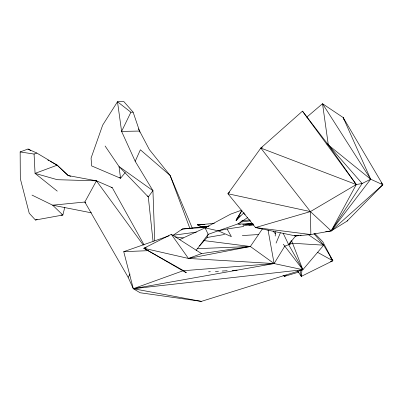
<?xml version="1.0" encoding="UTF-8"?>
<svg xmlns="http://www.w3.org/2000/svg" width="403" height="403" viewBox="0 0 403 403"><rect width="100%" height="100%" fill="white"/><g stroke="black" fill="none" stroke-linecap="round" stroke-linejoin="round"><path stroke-width="0.6" d="M275.209 236.072L275.45 231.75M314.713 233.433L322.823 241.81L332.833 260.776L301.298 276.382L302.018 269.516M64.812 207.223L62.848 215.031L35.439 220.018L29.228 213.242L20.311 178.615L20.15 151.941L27.993 149.034L36.814 153.039L57.181 165.18L68.379 175.602L70.787 176.262M282.992 275.471L284.649 276.307L284.951 275.123M199.545 245.966L207.006 237.498L208.17 234.339L205.087 227.851L230.682 214.114L241.664 210.144M276.06 243.125L280.382 232.803M154.762 240.717L152.928 190.649L135.207 161.306L140.37 149.785L170.137 175.481L192.276 228.113M139.947 132.239L133.136 112.19L130.904 112.236L121.6 131.403L135.207 161.306M144.062 244.858L112.266 187.667L96.438 180.831L84.842 202.024L52.667 205.187L31.978 195.082M241.941 210.159L236.098 220.3L244.102 212.603M313.942 233.654L323.695 245.18L302.849 269.713L201.339 301.384L140.113 292.754L133.292 288.709L128.144 277.294L130.073 274.05M241.528 211.394L236.098 220.3L240.259 215.59M169.074 235.82L123.741 251.668L133.292 288.709L274.105 263.562L284.78 246.147L292.573 243.261L323.695 245.18L332.833 260.776L330.455 261.597M201.339 301.384L133.292 288.709L302.849 269.713L288.674 244.702L290.014 242.626M290.684 241.588L291.354 240.546M262.62 228.561L250.359 246.5L188.458 258.449L143.901 248.273L171.32 234.299L201.535 253.598L250.359 246.5L274.105 263.562L302.849 269.713L291.676 240.959M325.674 231.695L331.195 230.909L356.287 184.544L328.309 144.879L302.477 111.157L260.832 148.072L227.932 193.752L255.527 227.564L295.606 235.957L310.849 234.546L331.195 230.909L347.064 221.121L347.784 220.088M181.607 230.042L182.337 229.035L209.056 226.088M196.11 250.419L208.17 234.339L237.941 223.907L247.659 217.605M283.158 233.221L288.674 244.702L295.606 235.957L296.799 235.614M125.273 172.524L120.547 178.257L91.622 165.905L91.078 158.077L102.679 125.106L117.495 101.742L123.872 101.616L133.136 112.19M347.064 221.121L382.85 184.74L343.18 117.545L322.531 103.722L306.754 117.172M229.72 191.989L227.932 193.752L310.421 211.59L331.195 230.909L382.85 184.74L381.273 182.811M288.674 244.702L290.986 242.651M172.63 235.594L182.337 229.035L206.784 227.206M382.85 184.74L370.679 179.209L362.146 183.516L356.287 184.544L310.421 211.59L255.527 227.564L310.849 234.546L310.421 211.59L260.832 148.072L262.403 147.07M283.898 275.325L284.649 276.307L286.19 275.355M179.708 239.553L205.087 227.851L218.28 230.843L231.387 236.632L227.116 228.985L218.28 230.843M20.15 151.941L34.074 154.057L36.814 153.039M68.293 175.809L57.181 165.18L35.061 173.381L34.074 154.057M35.439 220.018L37.187 219.368M186.226 272.766L143.901 248.273L146.213 247.417M171.32 234.299L188.458 258.449L201.535 253.598M133.292 288.709L183.546 270.589M284.649 276.307L298.95 272.045M248.807 225.735L253.744 224.869M207.006 237.498L224.627 234.46M227.116 228.985L243.785 226.471M298.673 235.523L295.606 235.957L294.457 235.468M299.897 235.347L301.127 235.176M172.182 235.397L196.437 232.108M243.074 225.786L253.029 224.436M240.087 222.154L250.641 220.819M214.401 223.343L197.581 224.96L197.41 224.355L204.926 224.436M241.805 220.703L249.905 219.922M143.901 248.273L183.607 270.7L274.105 263.562L268.035 229.922M246.278 224.249L253.175 223.736M200.729 224.975L197.581 224.96L201.606 227.035L208.462 226.572M242.722 224.27L252.691 223.6M201.606 227.035L207.852 226.637M245.326 224.27L249.074 224.033M242.299 235.569L258.535 234.541M208.537 271.818L210.401 271.713M215.378 271.421L218.486 271.244M222.219 271.028L227.191 270.74M232.168 270.448L237.145 270.161M123.741 251.668L148.813 250.646M197.077 248.676L250.359 246.5L203.822 240.571M189.858 228.33L170.137 175.481L149.367 149.614L139.594 131.056L121.6 131.403L117.495 101.742L130.904 112.236M61.014 215.006L62.848 215.031L52.667 205.187L91.471 212.849M252.978 224.224L237.941 223.907L240.374 224.32M143.287 245.079L96.438 180.831L57.317 179.703L35.061 173.381L57.271 191.143M188.458 258.449L274.105 263.562M175.275 236.939L183.345 237.961M68.379 175.602L96.438 180.831M111.062 187.335L112.266 187.667M260.832 148.072L356.287 184.544L302.477 111.157M244.077 213.832L245.22 214.325M317.619 252.369L332.833 260.776L330.621 257.754M27.993 149.034L30.744 150.556M47.816 160.001L48.919 160.611M50.022 161.22L57.181 165.18M308.688 234.894L323.695 245.18M119.545 177.537L120.547 178.257L119.036 166.535L105.087 145.992M326.823 143.76L370.679 179.209L331.195 230.909L362.146 183.516L328.309 144.879L322.531 103.722L370.679 179.209L343.18 117.545L343.739 119.348M183.607 270.7L186.317 272.74M85.602 202.966L84.842 202.024L128.144 277.294M273.108 230.929L275.365 233.876M283.274 244.183L302.849 269.713M297.54 270.776L301.298 276.382L301.117 275.163M147.664 195.873L148.294 196.951L153.059 241.362M138.405 128.834L139.594 131.056M299.993 270.232L301.298 276.382M237.528 218.255L236.098 220.3L237.543 218.26M152.928 190.649L148.294 196.951L119.036 166.535L152.928 190.649"/></g></svg>
